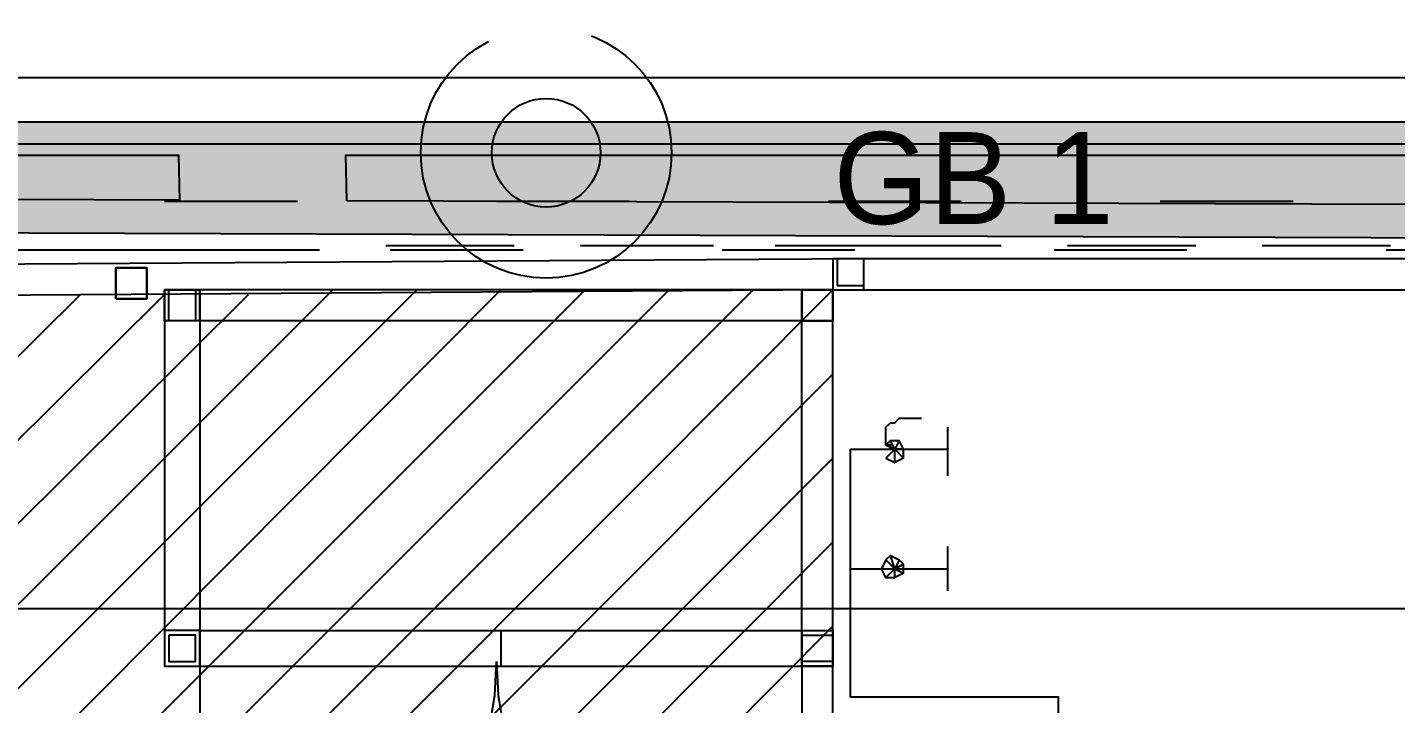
# Model space of a CAD drawing. Header units: metres. Extents: x 1 to 213, y 1 to 147.
# Drawn here: x 72.027 to 75.299, y 99.944 to 101.561 of the extents above; entities that cross this region are included whole.
import ezdxf
from ezdxf.enums import TextEntityAlignment as Align

# ---------------------------------------------------------------- set-up
doc = ezdxf.new("R2010")
doc.units = ezdxf.units.M
doc.linetypes.add('DASHED', pattern=[1.524, 1.27, -0.254])
for name, color, linetype in [('00-BASE-ARQUITECTURA', 8, 'Continuous'), ('PJ-COPA-ADULTA', 8, 'DASHED'), ('PJ-CUBRESUELOS', 150, 'Continuous'), ('PJ-ETIQUETAS', 7, 'Continuous'), ('PJ-GRAVILLA', 42, 'Continuous'), ('PJ-LIMITE-JARDIN', 7, 'Continuous'), ('PJ-MASAS', 92, 'Continuous'), ('PJ-MASAS-RELLENO', 92, 'Continuous'), ('PJ-RIEGO-SECTORES', 5, 'Continuous')]:
    doc.layers.add(name, color=color, linetype=linetype)

# ---------------------------------------------------------------- blocks, each defined once
blk = doc.blocks.new('PJ_GB')
blk.add_circle((0, 0), 0.13)
at = {"flags": 1}
for tag, p, height in [('CODIGO', (0.15, 0.15), 0.2), ('ESPECIE', (0.15, -0.1), 0.15), ('ZONA', (0.15, -0.3), 0.15)]:
    blk.add_attdef(tag, p, '', height=height, dxfattribs=at)

msp = doc.modelspace()

# ---------------------------------------------------------------- hatches: boundary and pattern name
at = {"layer": 'PJ-GRAVILLA'}
h = msp.add_hatch(dxfattribs=at)
h.set_pattern_fill('GRAVEL', scale=0.03)
h.paths.add_polyline_path([(69.2326, 101.3354), (84.1816, 101.3354), (84.3579, 101.2472), (84.3579, 101.1149), (84.1816, 101.0267), (71.5698, 101.0708), (70.8201, 100.9826), (70.6878, 100.8503), (70.5555, 100.0124), (69.1444, 100.0124), (68.7034, 100.3652), (67.7333, 100.3211), (67.5569, 100.1006), (67.5128, 94.1475), (67.8656, 93.8829), (70.8642, 93.927), (71.0847, 93.7066), (71.0847, 93.442), (70.8642, 93.2656), (67.601, 93.2656), (67.4246, 93.0451), (67.4246, 92.2072), (67.1159, 92.0309), (67.0277, 91.7663), (67.0718, 89.2527), (66.9395, 89.0763), (66.675, 89.1204), (66.6309, 90.9284), (66.7632, 91.3253), (66.675, 99.0423), (67.16, 100.1447), (67.5128, 100.5416), (68.4389, 101.159), (69.2326, 101.3354)])
at = {"layer": 'PJ-MASAS-RELLENO'}
for points in [[(71.57, 101.1508), (71.5604, 101.1502), (70.8108, 101.062), (70.8032, 101.0608), (70.7958, 101.0588), (70.7887, 101.0562), (70.7818, 101.0528), (70.7753, 101.0489), (70.7692, 101.0443), (70.7635, 101.0392), (70.6312, 100.9069), (70.6256, 100.9006), (70.6207, 100.8939), (70.6165, 100.8866), (70.6131, 100.8789), (70.6105, 100.871), (70.6088, 100.8628), (70.4872, 100.0924), (69.4106, 100.0924), (69.3874, 101.2554), (72.388, 101.2554), (72.3901, 101.1479), (71.57, 101.1508)], [(72.7902, 101.1465), (72.7881, 101.2554), (75.7887, 101.2554), (75.791, 101.136), (72.7902, 101.1465)]]:
    msp.add_hatch(color=7, dxfattribs=at).paths.add_polyline_path(points)

# ---------------------------------------------------------------- linework, layer by layer
at = {"layer": '00-BASE-ARQUITECTURA'}
for points in [[(69.5501, 101.4412), (79.6254, 101.4412)], [(69.5501, 101.2825), (79.6254, 101.2825)], [(72.6722, 101.1449), (72.3547, 101.1449)], [(73.4659, 101.1449), (73.1484, 101.1449)], [(74.2597, 101.1449), (73.9422, 101.1449)], [(75.0534, 101.1449), (74.7359, 101.1449)], [(73.1908, 101.039), (72.8839, 101.039)], [(73.667, 101.039), (73.3495, 101.039)], [(74.3549, 101.039), (74.0586, 101.039), (73.8152, 101.039)], [(74.8206, 101.039), (74.5137, 101.039)], [(75.2863, 101.039), (74.9794, 101.039)], [(84.6949, 98.5096), (84.6949, 101.0073), (80.4615, 101.0073), (80.5144, 101.0073), (74.0798, 101.0073), (74.0269, 101.0073), (70.6402, 100.9861), (70.6402, 100.0442)], [(72.2594, 101.0285), (71.9419, 101.0285)], [(72.4182, 101.0285), (72.1007, 101.0285)], [(72.7251, 101.0285), (72.4182, 101.0285)], [(73.2119, 101.0285), (72.8944, 101.0285)], [(74.0057, 101.0285), (73.6882, 101.0285)], [(74.7994, 101.0285), (74.4819, 101.0285)], [(75.5932, 101.0285), (75.2757, 101.0285)], [(70.7143, 98.8906), (72.7569, 100.9332)], [(70.7143, 98.6895), (72.9579, 100.9332)], [(84.6208, 98.5096), (84.6208, 100.9332), (80.5356, 100.9332), (80.5356, 99.441), (73.9528, 99.441), (73.9528, 100.9332), (70.7143, 100.912), (70.7143, 100.0442)], [(70.7143, 99.4939), (72.1536, 100.9226)], [(70.7143, 99.2928), (72.3547, 100.9226)], [(70.7143, 99.0917), (72.5558, 100.9226)], [(70.7249, 98.4884), (73.159, 100.9332)], [(70.7249, 98.2979), (73.3601, 100.9332)], [(70.7249, 98.0969), (73.5612, 100.9332)], [(70.7249, 97.8958), (73.7623, 100.9332)], [(70.7249, 97.6947), (73.9528, 100.9332)], [(72.4394, 100.8591), (72.4394, 100.9332)], [(84.6208, 98.4355), (84.6208, 100.9332), (80.5356, 100.9332), (80.5356, 99.441), (77.4241, 99.441), (73.9528, 99.441), (73.9528, 100.9332), (72.4394, 100.9332)], [(73.8787, 100.8591), (73.8787, 100.9332)], [(73.9528, 100.9332), (80.4615, 100.9332)], [(70.7249, 97.4936), (73.9528, 100.7321)], [(74.1115, 100.5522), (74.1009, 100.5522), (74.0904, 100.5522), (74.0904, 100.5628), (74.0798, 100.5628), (74.0798, 100.5734), (74.0798, 100.5839), (74.0798, 100.5945), (74.0798, 100.6051), (74.0904, 100.6157), (74.1009, 100.6157), (74.1115, 100.6263), (74.1644, 100.6263)], [(74.2279, 100.4887), (74.2279, 100.6051)], [(73.9951, 99.9595), (73.9951, 100.5522)], [(73.9951, 100.5522), (74.2279, 100.5522)], [(74.1009, 100.5522), (74.0904, 100.5734), (74.0798, 100.5628), (74.1009, 100.5522)], [(74.0798, 100.531), (74.1009, 100.5205), (74.1009, 100.5522), (74.0798, 100.531)], [(74.1115, 100.5734), (74.1009, 100.5522), (74.0904, 100.5734), (74.1115, 100.5734)], [(74.1221, 100.5522), (74.1115, 100.5734), (74.1009, 100.5522), (74.1221, 100.5522)], [(74.1009, 100.5205), (74.1009, 100.5522), (74.1221, 100.531), (74.1009, 100.5205)], [(74.1009, 100.5522), (74.1221, 100.531), (74.1221, 100.5522), (74.1009, 100.5522)], [(70.7249, 97.2925), (73.9528, 100.531)], [(70.7249, 97.0915), (73.9528, 100.3299)], [(74.2279, 100.2135), (74.2279, 100.3194)], [(74.0798, 100.2876), (74.0692, 100.2664), (74.1009, 100.2664), (74.0798, 100.2876)], [(74.1009, 100.2664), (74.0904, 100.2982), (74.0798, 100.2876), (74.1009, 100.2664)], [(74.1115, 100.2876), (74.1009, 100.2664), (74.0904, 100.2982), (74.1115, 100.2876)], [(74.1221, 100.277), (74.1115, 100.2876), (74.1009, 100.2664), (74.1221, 100.277)], [(73.9951, 100.2664), (74.2279, 100.2664)], [(74.0692, 100.2664), (74.1009, 100.2664), (74.0798, 100.2453), (74.0692, 100.2664)], [(74.0798, 100.2453), (74.1009, 100.2453), (74.1009, 100.2664), (74.0798, 100.2453)], [(74.1009, 100.2664), (74.1221, 100.2559), (74.1221, 100.277), (74.1009, 100.2664)], [(74.1009, 100.2453), (74.1009, 100.2664), (74.1221, 100.2559), (74.1009, 100.2453)], [(71.5927, 100.1712), (78.5248, 100.1712)], [(72.27, 98.4355), (73.9528, 100.1289)], [(72.4394, 100.1183), (72.4394, 100.0336)], [(73.159, 100.1183), (73.159, 100.0336)], [(73.8787, 100.1183), (73.8787, 100.0336)], [(72.4282, 99.3246), (72.5097, 99.3285), (72.5895, 99.3416), (72.6671, 99.3636), (72.7415, 99.3941), (72.8122, 99.4328), (72.8783, 99.4795), (72.9392, 99.5338), (72.9935, 99.5947), (73.0402, 99.6608), (73.0789, 99.7315), (73.1094, 99.8059), (73.1313, 99.8834), (73.1444, 99.9633), (73.1484, 100.0448)], [(72.4394, 100.0336), (72.4394, 99.3139)], [(73.1485, 100.0448), (73.1524, 99.9633), (73.1656, 99.8834), (73.1875, 99.8059), (73.218, 99.7315), (73.2567, 99.6608), (73.3034, 99.5947), (73.3577, 99.5338), (73.4186, 99.4795), (73.4847, 99.4328), (73.5554, 99.3941), (73.6298, 99.3636), (73.7073, 99.3416), (73.7872, 99.3285), (73.8687, 99.3246)], [(73.8787, 100.0336), (73.8787, 99.3139)], [(77.8898, 97.483), (74.4925, 97.483), (74.4925, 99.9595), (73.9951, 99.9595)]]:
    msp.add_lwpolyline(points, dxfattribs=at)
for points in [[(73.9528, 100.9332), (74.0269, 100.9332), (74.0269, 101.0073), (73.9528, 101.0073)], [(73.9528, 100.9332), (74.0269, 100.9332), (74.0269, 101.0073), (73.9528, 101.0073)], [(73.9634, 100.9438), (74.0269, 100.9438), (74.0269, 101.0073), (73.9634, 101.0073)], [(73.9634, 100.9438), (74.0269, 100.9438), (74.0269, 101.0073), (73.9634, 101.0073)], [(72.2383, 100.912), (72.2383, 100.9861), (72.3124, 100.9861), (72.3124, 100.912)], [(72.2383, 100.912), (72.3124, 100.912), (72.3124, 100.9861), (72.2383, 100.9861)], [(72.3547, 100.0336), (73.9528, 100.0336), (73.9528, 100.9332), (72.3547, 100.9332)], [(72.3547, 100.8591), (72.3547, 100.9332), (72.4394, 100.9332), (72.4394, 100.8591)], [(72.3653, 100.8591), (72.3653, 100.9332), (72.4288, 100.9332), (72.4288, 100.8591)], [(73.9528, 100.8591), (73.8787, 100.8591), (73.8787, 100.9332), (73.9528, 100.9332)], [(73.9528, 100.8591), (73.9528, 100.9332), (73.8787, 100.9332), (73.8787, 100.8591)], [(72.4394, 100.1183), (73.8787, 100.1183), (73.8787, 100.8591), (72.4394, 100.8591)], [(72.3547, 100.1183), (72.3547, 100.0336), (72.4394, 100.0336), (72.4394, 100.1183)], [(72.3653, 100.1077), (72.3653, 100.0442), (72.4288, 100.0442), (72.4288, 100.1077)], [(73.9528, 100.1183), (73.9528, 100.0336), (73.8787, 100.0336), (73.8787, 100.1183)], [(73.9528, 100.1077), (73.9528, 100.0442), (73.8787, 100.0442), (73.8787, 100.1077)]]:
    msp.add_lwpolyline(points, close=True, dxfattribs=at)
at = {"layer": 'PJ-COPA-ADULTA'}
msp.add_circle((73.2672, 101.2614), 0.3, dxfattribs=at)
at = {"layer": 'PJ-LIMITE-JARDIN'}
for points in [[(66.6309, 90.9284), (66.7632, 91.3253), (66.675, 99.0423), (67.16, 100.1447), (67.5128, 100.5416), (68.4389, 101.159), (69.2326, 101.3354), (69.2326, 101.3354), (84.1816, 101.3354)], [(84.1816, 101.0267), (71.5698, 101.0708), (70.8201, 100.9826), (70.6878, 100.8503), (70.5555, 100.0124), (69.1444, 100.0124), (68.7034, 100.3652), (67.7333, 100.3211), (67.5569, 100.1006), (67.5128, 94.1475), (67.8656, 93.8829), (70.8642, 93.927), (71.0847, 93.7066), (71.0847, 93.442), (70.8642, 93.2656), (67.601, 93.2656), (67.4246, 93.0451), (67.4246, 92.2072), (67.1159, 92.0309), (67.0277, 91.7663), (67.0718, 89.2527), (66.9395, 89.0763), (66.675, 89.1204)]]:
    msp.add_lwpolyline(points, dxfattribs=at)
at = {"layer": 'PJ-MASAS'}
for points in [[(71.57, 101.1508), (71.5604, 101.1502), (70.8108, 101.062), (70.8032, 101.0608), (70.7958, 101.0588), (70.7887, 101.0562), (70.7818, 101.0528), (70.7753, 101.0489), (70.7692, 101.0443), (70.7635, 101.0392), (70.6312, 100.9069), (70.6256, 100.9006), (70.6207, 100.8939), (70.6165, 100.8866), (70.6131, 100.8789), (70.6105, 100.871), (70.6088, 100.8628), (70.4872, 100.0924), (69.4106, 100.0924), (69.3874, 101.2554), (72.388, 101.2554), (72.3901, 101.1479), (71.57, 101.1508)], [(72.7902, 101.1465), (72.7881, 101.2554), (75.7887, 101.2554), (75.791, 101.136), (72.7902, 101.1465)]]:
    msp.add_lwpolyline(points, close=True, dxfattribs=at)
at = {"layer": 'PJ-RIEGO-SECTORES'}
for points in [[(66.6309, 90.9284), (66.7632, 91.3253), (66.675, 99.0423), (67.16, 100.1447), (67.5128, 100.5416), (68.4389, 101.159), (69.2326, 101.3354), (84.1816, 101.3354)], [(84.1816, 101.0267), (71.5698, 101.0708), (70.8201, 100.9826), (70.6878, 100.8503), (70.5555, 100.0124), (69.1444, 100.0124), (68.7034, 100.3652), (67.7333, 100.3211), (67.5569, 100.1006), (67.5128, 94.1475), (67.8656, 93.8829), (70.8642, 93.927), (71.0847, 93.7066), (71.0847, 93.442), (70.8642, 93.2656), (67.601, 93.2656), (67.4246, 93.0451), (67.4246, 92.2072), (67.1159, 92.0309), (67.0277, 91.7663), (67.0718, 89.2527), (66.9395, 89.0763), (66.675, 89.1204)]]:
    msp.add_lwpolyline(points, dxfattribs=at)

# ---------------------------------------------------------------- block references
at = {"layer": 'PJ-CUBRESUELOS'}
msp.add_blockref('PJ_GB', (73.2672, 101.2614), dxfattribs=at)

# ---------------------------------------------------------------- texts
at = {"layer": 'PJ-ETIQUETAS'}
msp.add_text('GB 1', height=0.22, dxfattribs=at).set_placement((74.2894, 101.2009), align=Align.MIDDLE_CENTER)

doc.saveas('drawing.dxf')
